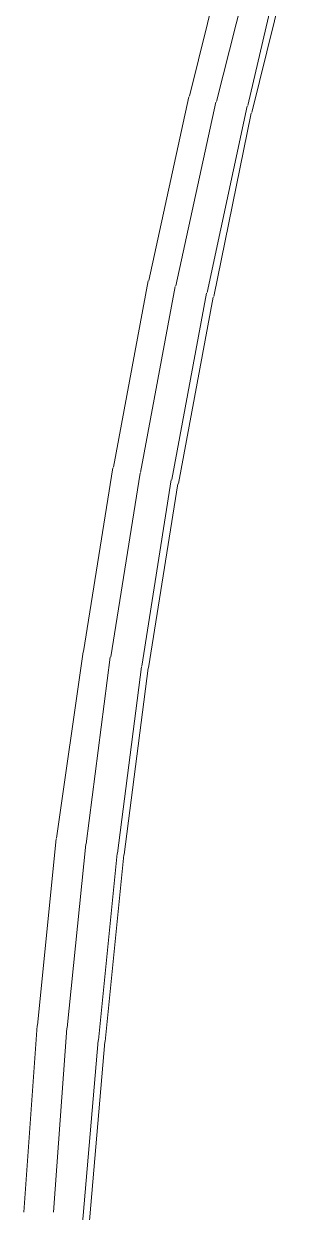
# Model space of a CAD drawing. Header units: millimetres. Extents: x 0 to 297, y 0 to 208.
# Drawn here: x 237.03 to 238.96, y 50.27 to 58.68 of the extents above; entities that cross this region are included whole.
import ezdxf

# ---------------------------------------------------------------- set-up
doc = ezdxf.new("R2010")
doc.units = ezdxf.units.MM

msp = doc.modelspace()

# ---------------------------------------------------------------- hatches: boundary and pattern name
h = msp.add_hatch(color=7)
h.dxf.hatch_style = 2
h.paths.add_polyline_path([(238.609717, 58.186583), (238.609717, 58.014075)])
h = msp.add_hatch(color=7)
h.dxf.hatch_style = 2
h.paths.add_polyline_path([(238.322203, 56.864372), (238.322203, 56.691864)])
h = msp.add_hatch(color=7)
h.dxf.hatch_style = 2
h.paths.add_polyline_path([(238.073142, 55.541808), (238.073142, 55.3693)])
h = msp.add_hatch(color=7)
h.dxf.hatch_style = 2
h.paths.add_polyline_path([(237.862181, 54.219244), (237.862181, 54.046736)])
h = msp.add_hatch(color=7)
h.dxf.hatch_style = 2
h.paths.add_polyline_path([(237.689672, 52.897033), (237.689672, 52.724525)])
h = msp.add_hatch(color=7)
h.dxf.hatch_style = 2
h.paths.add_polyline_path([(237.555617, 51.574469), (237.555617, 51.401961)])

# ---------------------------------------------------------------- linework, layer by layer
at = {"color": 7, "lineweight": 15}
for points in [[(238.523286, 59.470871), (238.202258, 58.172296)], [(238.715197, 59.413368), (238.393817, 58.133843)], [(238.916281, 59.40349), (238.61395, 58.104915)], [(238.964258, 59.355865), (238.642878, 58.05729)], [(238.197672, 58.167357), (237.914392, 56.868429)], [(238.389231, 58.129257), (238.10595, 56.829976)], [(238.609717, 58.100329), (238.326083, 56.781999)], [(238.638292, 58.052351), (238.374061, 56.753071)], [(237.910158, 56.864196), (237.664625, 55.545513)], [(238.101717, 56.825743), (237.856183, 55.50706)], [(238.322203, 56.778118), (238.076669, 55.459082)], [(238.370181, 56.74919), (238.124647, 55.430507)], [(237.661097, 55.541985), (237.453311, 54.241646)], [(237.852656, 55.503532), (237.644869, 54.203193)], [(238.073142, 55.455554), (237.865356, 54.136165)], [(238.120767, 55.426979), (237.913333, 54.12664)], [(237.450136, 54.238471), (237.2614, 52.919082)], [(237.641694, 54.200371), (237.471656, 52.880276)], [(237.862181, 54.13299), (237.692142, 52.813249)], [(237.910158, 54.123465), (237.740119, 52.803724)], [(237.258578, 52.91626), (237.126286, 51.595813)], [(237.469186, 52.877807), (237.337247, 51.57641)], [(237.689672, 52.810779), (237.557381, 51.490332)], [(237.73765, 52.801254), (237.605358, 51.480807)], [(237.124169, 51.593696), (237.029978, 50.272543)], [(237.335131, 51.574646), (237.240586, 50.272896)], [(237.555617, 51.488215), (237.442375, 50.167415)], [(237.603594, 51.47869), (237.49, 50.15789)]]:
    msp.add_lwpolyline(points, dxfattribs=at)

doc.saveas('drawing.dxf')
